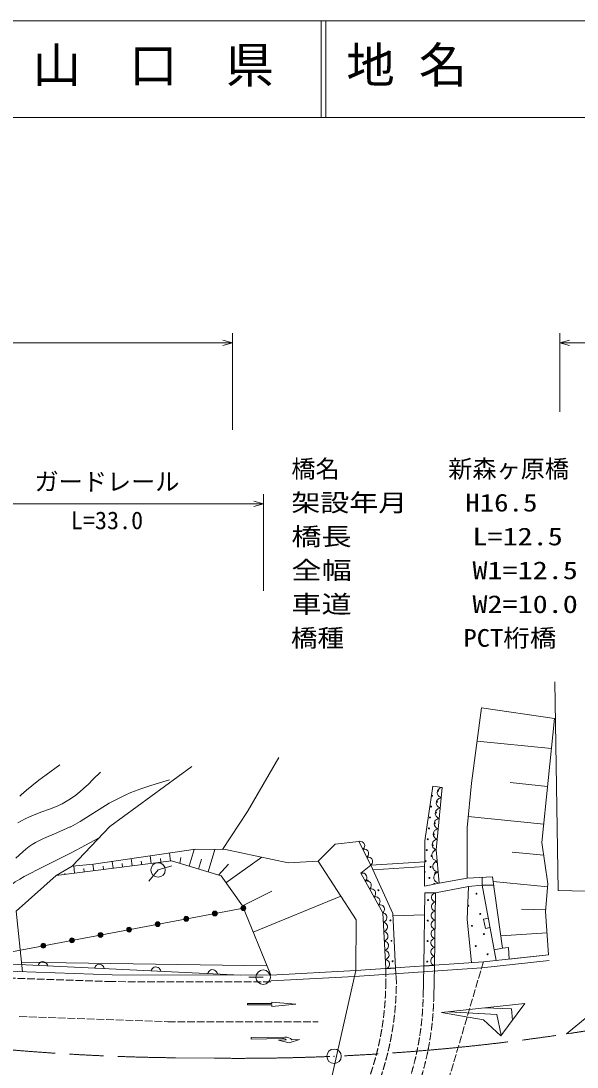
# Model space of a CAD drawing. Units: millimetres, scale not verified. Extents: x -141270 to 498730, y -17600 to 342400.
# Drawn here: x 155406 to 212992, y 234150 to 342400 of the extents above; entities that cross this region are included whole.
import ezdxf
from ezdxf.enums import TextEntityAlignment as Align

# ---------------------------------------------------------------- set-up
doc = ezdxf.new("R2010")
doc.units = ezdxf.units.MM
doc.header["$LTSCALE"] = 1000
doc.linetypes.add('CHAIN', pattern=[18.5, 12, -1.5, 3.5, -1.5])
doc.linetypes.add('USER1', pattern=[1, 0.8, -0.2])
for name, color, linetype, lineweight in [('M-BGD', 7, 'Continuous', 13), ('M-BMK-LINE', 2, 'CHAIN', 13), ('M-BMK-SRVR', 3, 'Continuous', 13), ('M-STR-HTXT', 7, 'Continuous', 13), ('M-STR-STR1', 1, 'Continuous', 13), ('M-TTL', 2, 'Continuous', 13), ('M-TTL-LINE', 7, 'Continuous', 13), ('M-TTL-TXT', 7, 'Continuous', 13)]:
    doc.layers.add(name, color=color, linetype=linetype, lineweight=lineweight)
doc.styles.add('ＭＳ ゴシック', font='')
doc.styles.get('ＭＳ ゴシック').set_extended_font_data('MS Gothic')

# ---------------------------------------------------------------- blocks, each defined once
blk = doc.blocks.new('BUHIN1')
at = {"color": 7, "linetype": 'Continuous', "lineweight": 13}
blk.add_lwpolyline([(0, 500), (115, 460), (212, 400), (322, 305), (382, 195), (418, 78), (418, -78), (382, -195), (322, -305), (212, -402), (115, -462), (0, -500)], dxfattribs=at)
blk = doc.blocks.new('BUHIN2')
at = {"color": 7, "linetype": 'Continuous', "lineweight": 13}
blk.add_lwpolyline([(0, -500), (115, -462.5), (212.5, -402.5), (322.5, -305), (382.5, -195), (420, -77.5), (420, 77.5), (382.5, 195), (322.5, 305), (212.5, 402.5), (115, 460), (0, 500)], dxfattribs=at)
blk = doc.blocks.new('BUHIN3')
at = {"color": 7, "linetype": 'Continuous', "lineweight": 13}
blk.add_lwpolyline([(0, -500), (500, -500), (500, 500), (0, 500)], dxfattribs=at)
blk = doc.blocks.new('BUHIN5')
at = {"color": 7, "linetype": 'Continuous', "lineweight": 13}
for radius in [250, 220, 191, 161, 132, 97.5, 67.5, 38.8, 7.5]:
    blk.add_circle((0, 0), radius, dxfattribs=at)
blk = doc.blocks.new('BUHIN6')
at = {"color": 7, "linetype": 'Continuous', "lineweight": 13}
blk.add_lwpolyline([(-288, -1000), (0, 0), (285, -1000)], dxfattribs=at)
blk = doc.blocks.new('BUHIN8')
at = {"color": 3, "linetype": 'Continuous', "lineweight": 13}
for radius in [750, 22.5]:
    blk.add_circle((0, 0), radius, dxfattribs=at)
blk = doc.blocks.new('BUHIN9')
at = {"color": 7, "linetype": 'Continuous', "lineweight": 13}
blk.add_circle((0, 0), 750, dxfattribs=at)

msp = doc.modelspace()

# ---------------------------------------------------------------- linework, layer by layer
at = {"layer": 'M-BGD'}
for p, q in [((210672, 274002), (211046, 252433)), ((202047, 263529), (203104, 271316)), ((203104, 271316), (210652, 270211)), ((210652, 270211), (209354, 257375)), ((210337, 267100), (202638, 267879)), ((164614, 259036), (173105, 265244)), ((178868, 260595), (182127, 266187)), ((197233, 257577), (198058, 263206)), ((198058, 263206), (199034, 263093)), ((199034, 263093), (198396, 256639)), ((201614, 258914), (202047, 263529)), ((209942, 263188), (206061, 263581)), ((176280, 256660), (178868, 260595)), ((209546, 259277), (201722, 260068)), ((160724, 254948), (164614, 259036)), ((201622, 253693), (201614, 258914)), ((162907, 255150), (173493, 256683)), ((172810, 254930), (173327, 256659)), ((173493, 256683), (176598, 256657)), ((174790, 254337), (175487, 256666)), ((176598, 256657), (183091, 255286)), ((186170, 255467), (187943, 257208)), ((187943, 257208), (190403, 257496)), ((191629, 255056), (190403, 257496)), ((197195, 252886), (197233, 257577)), ((198396, 256639), (198696, 253186)), ((209354, 257375), (209979, 253097)), ((170992, 255474), (159041, 253974)), ((166927, 254964), (166830, 255718)), ((168906, 255212), (168804, 256004)), ((169903, 255337), (169851, 255741)), ((170900, 255462), (170793, 256292)), ((176126, 253937), (170992, 255474)), ((171856, 255215), (171958, 255845)), ((173800, 254633), (174103, 255648)), ((176639, 253219), (180344, 255866)), ((209545, 256065), (206280, 256385)), ((159041, 253974), (160724, 254948)), ((160724, 254948), (162907, 255150)), ((160971, 254216), (160874, 254962)), ((161963, 254341), (161919, 254682)), ((162955, 254465), (162868, 255146)), ((163952, 254590), (163908, 254928)), ((164948, 254715), (164855, 255432)), ((165938, 254839), (165891, 255199)), ((167917, 255088), (167868, 255469)), ((169604, 254547), (168652, 253387)), ((169604, 254547), (171046, 254959)), ((175880, 254011), (176898, 255139)), ((183091, 255286), (186170, 255467)), ((186170, 255467), (190102, 249387)), ((190597, 254212), (191629, 255056)), ((191629, 255056), (193912, 250053)), ((191642, 255029), (197215, 255400)), ((191863, 254543), (197211, 254898)), ((154910, 250280), (159041, 253974)), ((159978, 254092), (159962, 254217)), ((178349, 250825), (176126, 253937)), ((192863, 250113), (190597, 254212)), ((198696, 253186), (201622, 253693)), ((204237, 253847), (201622, 253693)), ((203178, 252958), (203178, 253784)), ((205283, 246463), (204237, 253847)), ((209953, 252814), (204309, 253340)), ((178347, 250827), (181392, 252335)), ((198696, 253186), (197195, 252886)), ((201736, 252851), (198321, 252173)), ((201610, 249414), (201736, 252851)), ((203178, 252958), (201736, 252851)), ((201736, 252851), (203178, 252958)), ((204360, 252977), (203178, 252958)), ((203178, 252958), (204610, 245178)), ((209979, 253097), (209715, 250260)), ((211046, 252433), (243742, 251588)), ((179461, 248108), (188529, 251820)), ((197121, 244582), (197233, 252173)), ((197233, 252173), (198321, 252173)), ((198321, 252173), (198225, 244661)), ((154910, 250280), (155584, 244013)), ((181280, 243665), (178349, 250825)), ((193188, 244303), (192863, 250113)), ((209731, 250436), (207219, 250483)), ((209715, 250260), (210032, 245760)), ((190102, 249387), (190080, 244126)), ((193912, 250053), (194192, 244374)), ((193924, 249814), (197199, 249893)), ((202072, 244961), (201610, 249414)), ((209870, 248054), (205105, 247718)), ((203297, 245052), (210032, 245760)), ((205283, 246463), (204408, 246277)), ((205898, 246524), (205283, 246463)), ((205943, 245321), (205898, 246524)), ((210032, 245760), (205943, 245321)), ((178172, 243670), (148894, 245054)), ((180887, 244625), (155477, 245008)), ((198225, 244661), (197121, 244582)), ((198225, 244661), (198152, 241329)), ((210096, 245163), (203119, 244415)), ((204610, 245178), (203297, 245052)), ((150078, 244205), (164858, 243689)), ((164858, 243689), (181280, 243665)), ((181280, 243665), (190080, 244126)), ((190080, 244126), (181280, 243665)), ((194192, 244374), (193188, 244303)), ((194192, 244374), (194280, 242854)), ((197121, 244582), (197053, 241352)), ((180490, 243449), (178990, 243449)), ((189934, 243517), (181312, 243066)), ((178881, 240574), (178881, 240724)), ((178881, 240724), (181381, 240724)), ((181381, 240574), (178881, 240574)), ((181381, 240724), (181381, 240874)), ((181381, 240874), (183881, 240649)), ((183881, 240649), (181381, 240424)), ((181381, 240424), (181381, 240574)), ((207585, 240732), (198961, 239787)), ((205086, 237379), (207585, 240732)), ((211878, 237577), (216076, 241024)), ((198961, 239787), (203288, 239055)), ((199726, 239871), (204689, 239582)), ((206211, 240181), (203462, 240280)), ((204689, 239582), (205146, 237460)), ((206303, 239012), (206211, 240181)), ((203288, 239055), (205086, 237379)), ((217373, 238466), (211878, 237577)), ((179256, 237197), (182727, 237259)), ((179258, 237047), (179256, 237197)), ((182507, 237105), (179258, 237047)), ((182727, 237259), (182745, 237260)), ((182061, 236947), (182860, 236962)), ((183166, 236667), (182061, 236947)), ((184260, 236987), (183166, 236667)), ((183460, 236972), (184260, 236987))]:
    msp.add_line(p, q, dxfattribs=at)
at = {"layer": 'M-BGD', "linetype": 'USER1'}
for p, q in [((193188, 244303), (193180, 242860)), ((164845, 242989), (150040, 243506)), ((181279, 242965), (164845, 242989)), ((155241, 239381), (170626, 238847)), ((170626, 238847), (186170, 238847))]:
    msp.add_line(p, q, dxfattribs=at)
at = {"layer": 'M-BGD', "linetype": 'CHAIN'}
msp.add_line((171419, 235110), (175408, 235067), dxfattribs=at)
at = {"layer": 'M-BGD'}
for points in [[(155288, 262189), (155421, 262310), (155969, 262788), (156530, 263250), (157261, 263822), (158005, 264379), (159450, 265421)], [(155097, 259414), (155465, 259632), (155852, 259838), (156312, 260057), (156791, 260262), (157578, 260566), (158372, 260852), (159163, 261159), (159675, 261393), (160024, 261579), (160371, 261786), (160741, 262033), (161101, 262297), (161505, 262622), (161900, 262963), (162403, 263432), (162904, 263925), (163633, 264672)], [(154885, 255764), (155599, 256438), (155917, 256708), (156247, 256961), (156255, 256966), (156574, 257181), (156904, 257379), (157315, 257599), (157746, 257806), (159137, 258394), (160521, 259002), (160566, 259024), (161062, 259284), (161547, 259562), (164551, 261441), (165085, 261737), (165637, 262020), (166217, 262293), (166804, 262549), (167916, 262977), (168664, 263229), (169427, 263465), (170790, 263859)], [(150157, 248671), (150807, 249482), (151479, 250288), (152106, 250989), (152518, 251413), (152951, 251831), (153361, 252200), (153792, 252560), (154204, 252878), (154635, 253186), (154817, 253308), (155282, 253600), (155757, 253875), (156419, 254228), (157090, 254563), (158345, 255170), (159509, 255750), (160662, 256346), (163511, 257877)], [(148351, 248060), (148894, 245054), (178443, 250596)]]:
    msp.add_lwpolyline(points, dxfattribs=at)
for centre in [(197978, 262227), (198597, 262734), (197867, 261101), (198485, 261609), (197756, 259975), (198374, 260483), (197644, 258850), (198263, 259357), (197533, 257724), (198152, 258231), (197422, 256598), (198040, 257105), (197310, 255472), (197929, 255979), (197818, 254853), (198436, 255361), (191303, 253447), (197707, 253727), (198325, 254235), (192422, 252448), (197562, 251433), (202576, 252084), (201725, 250849), (193658, 249330), (197534, 249312), (202960, 249998), (202109, 248763), (203344, 247912), (193777, 247212), (197507, 247190), (202493, 246677), (203728, 245826), (193895, 245094), (197480, 245069)]:
    msp.add_circle(centre, 50, dxfattribs=at)
for centre, radius, start, end in [((197199, 254346), 50, 278.54579, 80.53753), ((198214, 253109), 50, 349.40859, 213.2102), ((182509, 236604), 502, 45.62128, 90.19156), ((182762, 236268), 991, 45.24652, 91.02765)]:
    msp.add_arc(centre, radius, start, end, dxfattribs=at)
at = {"layer": 'M-BGD', "linetype": 'USER1'}
for centre, radius, start, end in [((163181, 243025), 30000, 333.67467, 359.68467), ((163181, 243025), 31100, 333.67467, 359.68467), ((167059, 241988), 30000, 335.90723, 358.78516), ((167059, 241988), 31100, 335.90723, 358.78516)]:
    msp.add_arc(centre, radius, start, end, dxfattribs=at)
at = {"layer": 'M-BMK-LINE'}
for centre, start, end in [((177898, 465053), 269.37949, 280.9929), ((173910, 465097), 263.28204, 269.37949)]:
    msp.add_arc(centre, 230000, start, end, dxfattribs=at)
at = {"layer": 'M-STR-HTXT'}
for p, q in [((177320, 300095), (177320, 310095)), ((211200, 301936), (211200, 310095)), ((-1388, 309095), (177320, 309095)), ((211200, 309095), (374548, 309095)), ((180513, 283424), (180513, 293424)), ((148150, 292424), (180513, 292424))]:
    msp.add_line(p, q, dxfattribs=at)
at = {"layer": 'M-STR-STR1'}
for p, q in [((190080, 244126), (203297, 245052)), ((190080, 244126), (187074, 230810)), ((203119, 244415), (189934, 243517))]:
    msp.add_line(p, q, dxfattribs=at)
at = {"layer": 'M-STR-STR1', "linetype": 'USER1'}
msp.add_line((203297, 245052), (197008, 223774), dxfattribs=at)
at = {"layer": 'M-TTL'}
msp.add_line((498730, 342400), (-141270, 342400), dxfattribs=at)
at = {"layer": 'M-TTL-LINE'}
for p, q in [((186480, 342400), (186480, 332400)), ((186980, 342400), (186980, 332400)), ((-141270, 332400), (498730, 332400))]:
    msp.add_line(p, q, dxfattribs=at)

# ---------------------------------------------------------------- block references
at = {"layer": 'M-BGD'}
for p, xscale, yscale, rotation in [((198981, 262555), 1.08099, 1.08099, 174.35538), ((198875, 261480), 1.08099, 1.08099, 174.35538), ((198768, 260404), 1.08099, 1.08099, 174.35538), ((198662, 259328), 1.08099, 1.08099, 174.35538), ((198556, 258252), 1.08099, 1.08099, 174.35538), ((190607, 257089), 0.9100593, 0.9100593, 26.68518), ((198449, 257177), 1.08099, 1.08099, 174.35538), ((191016, 256276), 0.9100593, 0.9100593, 26.68518), ((198446, 256063), 1.155143, 1.155143, 184.96974), ((191425, 255463), 0.9100593, 0.9100593, 26.68518), ((198546, 254913), 1.155143, 1.155143, 184.96974), ((190824, 253802), 0.9367976, 0.9367976, 28.93695), ((191277, 252982), 0.9367976, 0.9367976, 28.93695), ((198646, 253762), 1.155143, 1.155143, 184.96974), ((191730, 252162), 0.9367976, 0.9367976, 28.93695), ((192183, 251343), 0.9367976, 0.9367976, 28.93695), ((198303, 250765), 0.939138, 0.939138, 179.2673), ((198315, 251704), 0.939138, 0.939138, 179.2673), ((192637, 250523), 0.9367976, 0.9367976, 28.93695), ((192890, 249629), 0.9698203, 0.9698203, 3.20201), ((198291, 249825), 0.939138, 0.939138, 179.2673), ((192945, 248660), 0.9698203, 0.9698203, 3.20201), ((198279, 248886), 0.939138, 0.939138, 179.2673), ((192999, 247692), 0.9698203, 0.9698203, 3.20201), ((198267, 247947), 0.939138, 0.939138, 179.2673), ((193053, 246724), 0.9698203, 0.9698203, 3.20201), ((198255, 247008), 0.939138, 0.939138, 179.2673), ((193107, 245755), 0.9698203, 0.9698203, 3.20201), ((198243, 246069), 0.939138, 0.939138, 179.2673), ((193161, 244787), 0.9698203, 0.9698203, 3.20201), ((198231, 245130), 0.939138, 0.939138, 179.2673)]:
    msp.add_blockref('BUHIN2', p, dxfattribs=dict(at, xscale=xscale, yscale=yscale, rotation=rotation))
for p in [(169604, 254547), (180490, 243449)]:
    msp.add_blockref('BUHIN9', p, dxfattribs=at)
for name, p, rotation in [('BUHIN5', (175484, 250041), 280.62187), ('BUHIN5', (178443, 250596), 280.62187), ('BUHIN5', (169565, 248931), 280.62187), ('BUHIN5', (172524, 249486), 280.62187), ('BUHIN3', (203894, 249068), 190.43303), ('BUHIN5', (163647, 247821), 280.62187), ('BUHIN5', (166606, 248376), 280.62187), ('BUHIN5', (157729, 246711), 280.62187), ('BUHIN5', (160688, 247266), 280.62187), ('BUHIN1', (157678, 244639), 87.29253), ('BUHIN1', (163533, 244362), 87.29253), ('BUHIN1', (169389, 244085), 87.29253), ('BUHIN1', (175245, 243808), 87.29253)]:
    msp.add_blockref(name, p, dxfattribs=dict(at, rotation=rotation))
at = {"layer": 'M-BMK-SRVR'}
msp.add_blockref('BUHIN8', (187824, 235268), dxfattribs=at)
at = {"layer": 'M-STR-HTXT'}
for p, rotation in [((177320, 309095), 270), ((211200, 309095), 90), ((180513, 292424), 270)]:
    msp.add_blockref('BUHIN6', p, dxfattribs=dict(at, rotation=rotation))

# ---------------------------------------------------------------- texts
at = {"layer": 'M-STR-HTXT', "style": 'ＭＳ ゴシック'}
for s, p in [('ガードレール', (156815, 293256)), ('L=33.0', (160578, 289257))]:
    msp.add_text(s, height=1833, dxfattribs=at).set_placement(p, align=Align.BOTTOM_LEFT)
at = {"layer": 'M-STR-STR1', "style": 'ＭＳ ゴシック'}
msp.add_text('橋名\u3000 \u3000\u3000\u3000新森ヶ原橋', height=1833, dxfattribs=at).set_placement((183406, 294585), align=Align.BOTTOM_LEFT)
for s, width, p in [('架設年月\u3000\u3000H16.5', 1.2, (183406, 291085)), ('橋長\u3000\u3000\u3000\u3000L=12.5', 1.25, (183406, 287585)), ('全幅\u3000\u3000\u3000\u3000W1=12.5', 1.25, (183406, 284085)), ('車道\u3000\u3000\u3000\u3000W2=10.0', 1.25, (183406, 280585)), ('橋種\u3000\u3000\u3000 \u3000PCT桁橋', 1.1, (183358, 277087))]:
    msp.add_text(s, height=1833, dxfattribs=dict(at, width=width)).set_placement(p, align=Align.BOTTOM_LEFT)
at = {"layer": 'M-TTL-TXT', "style": 'ＭＳ ゴシック'}
for s, p in [('山\u3000口\u3000県', (156605, 334900)), ('地 名', (189109, 334900))]:
    msp.add_text(s, height=3666, dxfattribs=at).set_placement(p, align=Align.BOTTOM_LEFT)

doc.saveas('drawing.dxf')
